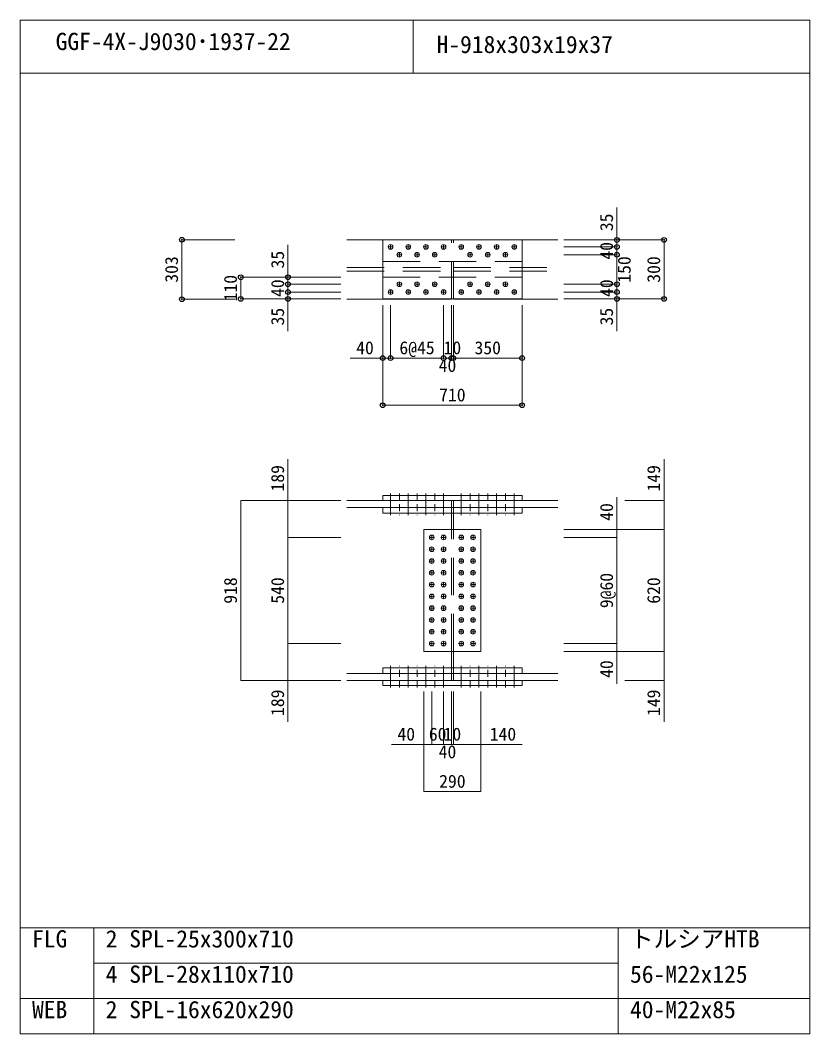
# Model space of a CAD drawing. Units: millimetres, scale not verified. Extents: x -8310 to 8310, y -4800 to 5700.
# Drawn here: x 4290 to 8310, y 540 to 5700 of the extents above; entities that cross this region are included whole.
import ezdxf
from ezdxf.enums import TextEntityAlignment as Align

# ---------------------------------------------------------------- set-up
doc = ezdxf.new("R2010")
doc.units = ezdxf.units.MM
doc.header["$LTSCALE"] = 30
doc.header["$PDMODE"] = 32
doc.header["$PDSIZE"] = 24
doc.linetypes.add('DASHED1', pattern=[1.8, 1.2, -0.6])
doc.linetypes.add('USER2', pattern=[9.525, 6.35, -3.175])
doc.layers.add('0-0', color=7, linetype='Continuous')
doc.layers.add('0-2', color=7, linetype='Continuous')
for name, color, linetype, lineweight in [('0-1', 7, 'Continuous', 18), ('0-5', 7, 'Continuous', 18), ('0-6', 7, 'USER2', 18), ('0-8', 7, 'Continuous', 18), ('0-9', 7, 'Continuous', 18), ('0-A', 7, 'Continuous', 18), ('0-B', 7, 'Continuous', 18)]:
    doc.layers.add(name, color=color, linetype=linetype, lineweight=lineweight)
doc.styles.add('ＭＳ ゴシック', font='')
doc.styles.get('ＭＳ ゴシック').set_extended_font_data('MS Gothic')

msp = doc.modelspace()

# ---------------------------------------------------------------- linework, layer by layer
at = {"layer": '0-0'}
for p in [(5113, 4582.75), (7328, 4581.25), (7568, 4581.25), (7328, 4546.25), (7328, 4506.25), (5413, 4391.25), (5653, 4391.25), (5653, 4356.25), (7328, 4356.25), (5113, 4279.75), (5413, 4281.25), (5653, 4316.25), (5653, 4281.25), (7328, 4316.25), (7328, 4281.25), (7568, 4281.25), (6135.5, 3979.75), (6175.5, 3979.75), (6445.5, 3979.75), (6485.5, 3979.75), (6495.5, 3979.75), (6845.5, 3979.75), (6135.5, 3739.75), (6845.5, 3739.75)]:
    msp.add_point(p, dxfattribs=at)
at = {"layer": '0-1'}
for p, q in [((4290, 540), (4290, 5700)), ((4290, 5700), (8310, 5700)), ((6290, 5430), (6290, 5700)), ((8310, 540), (8310, 5700)), ((4290, 5430), (8310, 5430)), ((4290, 1080), (8310, 1080)), ((4665, 540), (4665, 1080)), ((7335, 540), (7335, 1080)), ((4665, 900), (7335, 900)), ((4290, 720), (8310, 720)), ((4290, 540), (8310, 540))]:
    msp.add_line(p, q, dxfattribs=at)
at = {"layer": '0-5'}
for p, q in [((5953, 4582.75), (6485.5, 4582.75)), ((6135.5, 4581.25), (6845.5, 4581.25)), ((6135.5, 4281.25), (6135.5, 4581.25)), ((6485.5, 4581.25), (6485.5, 4582.75)), ((6495.5, 4581.25), (6495.5, 4582.75)), ((6495.5, 4582.75), (7028, 4582.75)), ((5953, 4279.75), (6485.5, 4279.75)), ((6485.5, 4279.75), (6485.5, 4281.25)), ((6495.5, 4279.75), (6495.5, 4281.25)), ((6495.5, 4279.75), (7028, 4279.75)), ((5953, 3255.75), (6485.5, 3255.75)), ((6135.5, 3280.75), (6845.5, 3280.75)), ((6135.5, 3255.75), (6135.5, 3280.75)), ((6495.5, 3255.75), (7028, 3255.75)), ((6495.5, 3218.75), (6495.5, 3255.75)), ((6135.5, 3218.75), (6845.5, 3218.75)), ((6135.5, 3190.75), (6135.5, 3218.75)), ((6495.5, 3218.75), (7028, 3218.75)), ((6485.5, 3106.75), (6485.5, 3190.75)), ((6495.5, 3106.75), (6495.5, 3190.75)), ((6345.5, 3106.75), (6635.5, 3106.75)), ((6345.5, 2486.75), (6345.5, 3106.75)), ((6485.5, 2402.75), (6485.5, 2486.75)), ((6495.5, 2402.75), (6495.5, 2486.75)), ((5953, 2374.75), (6485.5, 2374.75)), ((6135.5, 2402.75), (6485.5, 2402.75)), ((6135.5, 2374.75), (6135.5, 2402.75)), ((6135.5, 2374.75), (6485.5, 2374.75)), ((6485.5, 2402.75), (6845.5, 2402.75)), ((6485.5, 2374.75), (6845.5, 2374.75)), ((6845.5, 2374.75), (6845.5, 2402.75)), ((6135.5, 2337.75), (6485.5, 2337.75)), ((6135.5, 2312.75), (6135.5, 2337.75)), ((6485.5, 2337.75), (6845.5, 2337.75)), ((6495.5, 2337.75), (7028, 2337.75)), ((6845.5, 2312.75), (6845.5, 2337.75)), ((6135.5, 2312.75), (6485.5, 2312.75)), ((6485.5, 2312.75), (6845.5, 2312.75))]:
    msp.add_line(p, q, dxfattribs=at)
for points in [[(6135.5, 4281.25), (6845.5, 4281.25), (6845.5, 4581.25)], [(5953, 3218.75), (6485.5, 3218.75), (6485.5, 3255.75)], [(6135.5, 3255.75), (6845.5, 3255.75), (6845.5, 3280.75)], [(6135.5, 3190.75), (6845.5, 3190.75), (6845.5, 3218.75)], [(6345.5, 2486.75), (6635.5, 2486.75), (6635.5, 3106.75)], [(5953, 2337.75), (6485.5, 2337.75), (6485.5, 2374.75)], [(6495.5, 2337.75), (6495.5, 2374.75), (7028, 2374.75)]]:
    msp.add_lwpolyline(points, dxfattribs=at)
at = {"layer": '0-6'}
for p, q in [((6135.5, 4581.25), (6845.5, 4581.25)), ((6485.5, 4281.25), (6485.5, 4581.25)), ((6495.5, 4281.25), (6495.5, 4581.25)), ((5953, 4440.75), (6485.5, 4440.75)), ((6135.5, 4471.25), (6845.5, 4471.25)), ((6495.5, 4440.75), (7028, 4440.75)), ((5953, 4421.75), (6485.5, 4421.75)), ((6135.5, 4391.25), (6845.5, 4391.25)), ((6495.5, 4421.75), (7028, 4421.75)), ((6135.5, 4281.25), (6845.5, 4281.25)), ((6485.5, 3190.75), (6485.5, 3218.75)), ((6495.5, 3190.75), (6495.5, 3218.75)), ((6485.5, 2486.75), (6485.5, 3106.75)), ((6495.5, 2486.75), (6495.5, 3106.75)), ((6485.5, 2374.75), (6485.5, 2402.75)), ((6495.5, 2374.75), (6495.5, 2402.75))]:
    msp.add_line(p, q, dxfattribs=at)
at = {"layer": '0-8'}
for p, q in [((6164.5, 4546.25), (6186.5, 4546.25)), ((6175.5, 4535.25), (6175.5, 4557.25)), ((6254.5, 4546.25), (6276.5, 4546.25)), ((6265.5, 4535.25), (6265.5, 4557.25)), ((6344.5, 4546.25), (6366.5, 4546.25)), ((6355.5, 4535.25), (6355.5, 4557.25)), ((6434.5, 4546.25), (6456.5, 4546.25)), ((6445.5, 4535.25), (6445.5, 4557.25)), ((6524.5, 4546.25), (6546.5, 4546.25)), ((6535.5, 4535.25), (6535.5, 4557.25)), ((6614.5, 4546.25), (6636.5, 4546.25)), ((6625.5, 4535.25), (6625.5, 4557.25)), ((6704.5, 4546.25), (6726.5, 4546.25)), ((6715.5, 4535.25), (6715.5, 4557.25)), ((6794.5, 4546.25), (6816.5, 4546.25)), ((6805.5, 4535.25), (6805.5, 4557.25)), ((6209.5, 4506.25), (6231.5, 4506.25)), ((6220.5, 4495.25), (6220.5, 4517.25)), ((6299.5, 4506.25), (6321.5, 4506.25)), ((6310.5, 4495.25), (6310.5, 4517.25)), ((6389.5, 4506.25), (6411.5, 4506.25)), ((6400.5, 4495.25), (6400.5, 4517.25)), ((6569.5, 4506.25), (6591.5, 4506.25)), ((6580.5, 4495.25), (6580.5, 4517.25)), ((6659.5, 4506.25), (6681.5, 4506.25)), ((6670.5, 4495.25), (6670.5, 4517.25)), ((6749.5, 4506.25), (6771.5, 4506.25)), ((6760.5, 4495.25), (6760.5, 4517.25)), ((6209.5, 4356.25), (6231.5, 4356.25)), ((6220.5, 4345.25), (6220.5, 4367.25)), ((6299.5, 4356.25), (6321.5, 4356.25)), ((6310.5, 4345.25), (6310.5, 4367.25)), ((6389.5, 4356.25), (6411.5, 4356.25)), ((6400.5, 4345.25), (6400.5, 4367.25)), ((6569.5, 4356.25), (6591.5, 4356.25)), ((6580.5, 4345.25), (6580.5, 4367.25)), ((6659.5, 4356.25), (6681.5, 4356.25)), ((6670.5, 4345.25), (6670.5, 4367.25)), ((6749.5, 4356.25), (6771.5, 4356.25)), ((6760.5, 4345.25), (6760.5, 4367.25)), ((6164.5, 4316.25), (6186.5, 4316.25)), ((6175.5, 4305.25), (6175.5, 4327.25)), ((6254.5, 4316.25), (6276.5, 4316.25)), ((6265.5, 4305.25), (6265.5, 4327.25)), ((6344.5, 4316.25), (6366.5, 4316.25)), ((6355.5, 4305.25), (6355.5, 4327.25)), ((6434.5, 4316.25), (6456.5, 4316.25)), ((6445.5, 4305.25), (6445.5, 4327.25)), ((6524.5, 4316.25), (6546.5, 4316.25)), ((6535.5, 4305.25), (6535.5, 4327.25)), ((6614.5, 4316.25), (6636.5, 4316.25)), ((6625.5, 4305.25), (6625.5, 4327.25)), ((6704.5, 4316.25), (6726.5, 4316.25)), ((6715.5, 4305.25), (6715.5, 4327.25)), ((6794.5, 4316.25), (6816.5, 4316.25)), ((6805.5, 4305.25), (6805.5, 4327.25)), ((6374.5, 3066.75), (6396.5, 3066.75)), ((6385.5, 3055.75), (6385.5, 3077.75)), ((6434.5, 3066.75), (6456.5, 3066.75)), ((6445.5, 3055.75), (6445.5, 3077.75)), ((6524.5, 3066.75), (6546.5, 3066.75)), ((6535.5, 3055.75), (6535.5, 3077.75)), ((6584.5, 3066.75), (6606.5, 3066.75)), ((6595.5, 3055.75), (6595.5, 3077.75)), ((6374.5, 3006.75), (6396.5, 3006.75)), ((6385.5, 2995.75), (6385.5, 3017.75)), ((6434.5, 3006.75), (6456.5, 3006.75)), ((6445.5, 2995.75), (6445.5, 3017.75)), ((6524.5, 3006.75), (6546.5, 3006.75)), ((6535.5, 2995.75), (6535.5, 3017.75)), ((6584.5, 3006.75), (6606.5, 3006.75)), ((6595.5, 2995.75), (6595.5, 3017.75)), ((6374.5, 2946.75), (6396.5, 2946.75)), ((6385.5, 2935.75), (6385.5, 2957.75)), ((6434.5, 2946.75), (6456.5, 2946.75)), ((6445.5, 2935.75), (6445.5, 2957.75)), ((6524.5, 2946.75), (6546.5, 2946.75)), ((6535.5, 2935.75), (6535.5, 2957.75)), ((6584.5, 2946.75), (6606.5, 2946.75)), ((6595.5, 2935.75), (6595.5, 2957.75)), ((6385.5, 2875.75), (6385.5, 2897.75)), ((6445.5, 2875.75), (6445.5, 2897.75)), ((6535.5, 2875.75), (6535.5, 2897.75)), ((6595.5, 2875.75), (6595.5, 2897.75)), ((6374.5, 2886.75), (6396.5, 2886.75)), ((6434.5, 2886.75), (6456.5, 2886.75)), ((6524.5, 2886.75), (6546.5, 2886.75)), ((6584.5, 2886.75), (6606.5, 2886.75)), ((6374.5, 2826.75), (6396.5, 2826.75)), ((6385.5, 2815.75), (6385.5, 2837.75)), ((6434.5, 2826.75), (6456.5, 2826.75)), ((6445.5, 2815.75), (6445.5, 2837.75)), ((6524.5, 2826.75), (6546.5, 2826.75)), ((6535.5, 2815.75), (6535.5, 2837.75)), ((6584.5, 2826.75), (6606.5, 2826.75)), ((6595.5, 2815.75), (6595.5, 2837.75)), ((6374.5, 2766.75), (6396.5, 2766.75)), ((6385.5, 2755.75), (6385.5, 2777.75)), ((6434.5, 2766.75), (6456.5, 2766.75)), ((6445.5, 2755.75), (6445.5, 2777.75)), ((6524.5, 2766.75), (6546.5, 2766.75)), ((6535.5, 2755.75), (6535.5, 2777.75)), ((6584.5, 2766.75), (6606.5, 2766.75)), ((6595.5, 2755.75), (6595.5, 2777.75)), ((6374.5, 2706.75), (6396.5, 2706.75)), ((6385.5, 2695.75), (6385.5, 2717.75)), ((6434.5, 2706.75), (6456.5, 2706.75)), ((6445.5, 2695.75), (6445.5, 2717.75)), ((6524.5, 2706.75), (6546.5, 2706.75)), ((6535.5, 2695.75), (6535.5, 2717.75)), ((6584.5, 2706.75), (6606.5, 2706.75)), ((6595.5, 2695.75), (6595.5, 2717.75)), ((6374.5, 2646.75), (6396.5, 2646.75)), ((6385.5, 2635.75), (6385.5, 2657.75)), ((6434.5, 2646.75), (6456.5, 2646.75)), ((6445.5, 2635.75), (6445.5, 2657.75)), ((6524.5, 2646.75), (6546.5, 2646.75)), ((6535.5, 2635.75), (6535.5, 2657.75)), ((6584.5, 2646.75), (6606.5, 2646.75)), ((6595.5, 2635.75), (6595.5, 2657.75)), ((6374.5, 2586.75), (6396.5, 2586.75)), ((6385.5, 2575.75), (6385.5, 2597.75)), ((6434.5, 2586.75), (6456.5, 2586.75)), ((6445.5, 2575.75), (6445.5, 2597.75)), ((6524.5, 2586.75), (6546.5, 2586.75)), ((6535.5, 2575.75), (6535.5, 2597.75)), ((6584.5, 2586.75), (6606.5, 2586.75)), ((6595.5, 2575.75), (6595.5, 2597.75)), ((6385.5, 2515.75), (6385.5, 2537.75)), ((6445.5, 2515.75), (6445.5, 2537.75)), ((6535.5, 2515.75), (6535.5, 2537.75)), ((6595.5, 2515.75), (6595.5, 2537.75)), ((6374.5, 2526.75), (6396.5, 2526.75)), ((6434.5, 2526.75), (6456.5, 2526.75)), ((6524.5, 2526.75), (6546.5, 2526.75)), ((6584.5, 2526.75), (6606.5, 2526.75))]:
    msp.add_line(p, q, dxfattribs=at)
at = {"layer": '0-9'}
for p, q in [((6175.5, 3290.75), (6175.5, 3180.75)), ((6265.5, 3290.75), (6265.5, 3180.75)), ((6355.5, 3290.75), (6355.5, 3180.75)), ((6445.5, 3290.75), (6445.5, 3180.75)), ((6535.5, 3290.75), (6535.5, 3180.75)), ((6625.5, 3290.75), (6625.5, 3180.75)), ((6715.5, 3290.75), (6715.5, 3180.75)), ((6805.5, 3290.75), (6805.5, 3180.75)), ((6175.5, 2302.75), (6175.5, 2412.75)), ((6265.5, 2302.75), (6265.5, 2412.75)), ((6355.5, 2302.75), (6355.5, 2412.75)), ((6445.5, 2302.75), (6445.5, 2412.75)), ((6535.5, 2302.75), (6535.5, 2412.75)), ((6625.5, 2302.75), (6625.5, 2412.75)), ((6715.5, 2302.75), (6715.5, 2412.75)), ((6805.5, 2302.75), (6805.5, 2412.75))]:
    msp.add_line(p, q, dxfattribs=at)
at = {"layer": '0-9', "linetype": 'DASHED1'}
for p, q in [((6220.5, 3290.75), (6220.5, 3180.75)), ((6310.5, 3290.75), (6310.5, 3180.75)), ((6400.5, 3290.75), (6400.5, 3180.75)), ((6580.5, 3290.75), (6580.5, 3180.75)), ((6670.5, 3290.75), (6670.5, 3180.75)), ((6760.5, 3290.75), (6760.5, 3180.75)), ((6220.5, 2302.75), (6220.5, 2412.75)), ((6310.5, 2302.75), (6310.5, 2412.75)), ((6400.5, 2302.75), (6400.5, 2412.75)), ((6580.5, 2302.75), (6580.5, 2412.75)), ((6670.5, 2302.75), (6670.5, 2412.75)), ((6760.5, 2302.75), (6760.5, 2412.75))]:
    msp.add_line(p, q, dxfattribs=at)
at = {"layer": '0-A'}
for p, q in [((5383, 4582.75), (5113, 4582.75)), ((7058, 4581.25), (7328, 4581.25)), ((7058, 4581.25), (7568, 4581.25)), ((7058, 4546.25), (7328, 4546.25)), ((7058, 4506.25), (7328, 4506.25)), ((5923, 4391.25), (5413, 4391.25)), ((5923, 4391.25), (5653, 4391.25)), ((5923, 4356.25), (5653, 4356.25)), ((7058, 4356.25), (7328, 4356.25)), ((5923, 4316.25), (5653, 4316.25)), ((5653, 4116.25), (5653, 4316.25)), ((7058, 4316.25), (7328, 4316.25)), ((7328, 4116.25), (7328, 4316.25)), ((5923, 4281.25), (5653, 4281.25)), ((6135.5, 4249.75), (6135.5, 3979.75)), ((6135.5, 4249.75), (6135.5, 3739.75)), ((6175.5, 4249.75), (6175.5, 3979.75)), ((6175.5, 4249.75), (6175.5, 3979.75)), ((6445.5, 4249.75), (6445.5, 3979.75)), ((6445.5, 4249.75), (6445.5, 3979.75)), ((6485.5, 4249.75), (6485.5, 3979.75)), ((6485.5, 4249.75), (6485.5, 3979.75)), ((6495.5, 4249.75), (6495.5, 3979.75)), ((6495.5, 4249.75), (6495.5, 3979.75)), ((6845.5, 4249.75), (6845.5, 3979.75)), ((6845.5, 4249.75), (6845.5, 3739.75)), ((7058, 4281.25), (7328, 4281.25)), ((5970.5, 3979.75), (6175.5, 3979.75)), ((6175.5, 3979.75), (6445.5, 3979.75)), ((6445.5, 3979.75), (6485.5, 3979.75)), ((6485.5, 3979.75), (6495.5, 3979.75)), ((6495.5, 3979.75), (6845.5, 3979.75)), ((6135.5, 3739.75), (6845.5, 3739.75)), ((5923, 3255.75), (5413, 3255.75)), ((5923, 3255.75), (5653, 3255.75)), ((7368, 3255.75), (7568, 3255.75)), ((7058, 3106.75), (7328, 3106.75)), ((7058, 3106.75), (7568, 3106.75)), ((5923, 3066.75), (5653, 3066.75)), ((7058, 3066.75), (7328, 3066.75)), ((5923, 2526.75), (5653, 2526.75)), ((5653, 2127.75), (5653, 2526.75)), ((7058, 2526.75), (7328, 2526.75)), ((7058, 2486.75), (7328, 2486.75)), ((7058, 2486.75), (7568, 2486.75)), ((7328, 2321.75), (7328, 2526.75)), ((7568, 2127.75), (7568, 2486.75)), ((5923, 2337.75), (5653, 2337.75)), ((7368, 2337.75), (7568, 2337.75)), ((6345.5, 2282.75), (6345.5, 2012.75)), ((6345.5, 2282.75), (6345.5, 1772.75)), ((6385.5, 2282.75), (6385.5, 2012.75)), ((6385.5, 2282.75), (6385.5, 2012.75)), ((6445.5, 2282.75), (6445.5, 2012.75)), ((6445.5, 2282.75), (6445.5, 2012.75)), ((6485.5, 2282.75), (6485.5, 2012.75)), ((6485.5, 2282.75), (6485.5, 2012.75)), ((6495.5, 2282.75), (6495.5, 2012.75)), ((6495.5, 2282.75), (6495.5, 2012.75)), ((6635.5, 2282.75), (6635.5, 2012.75)), ((6635.5, 2282.75), (6635.5, 1772.75)), ((6180.5, 2012.75), (6385.5, 2012.75)), ((6385.5, 2012.75), (6445.5, 2012.75)), ((6445.5, 2012.75), (6485.5, 2012.75)), ((6485.5, 2012.75), (6495.5, 2012.75)), ((6495.5, 2012.75), (6845.5, 2012.75)), ((6345.5, 1772.75), (6635.5, 1772.75))]:
    msp.add_line(p, q, dxfattribs=at)
for points in [[(7058, 4546.25), (7328, 4546.25), (7328, 4746.25)], [(5383, 4279.75), (5113, 4279.75), (5113, 4582.75)], [(5923, 4356.25), (5653, 4356.25), (5653, 4556.25)], [(7058, 4281.25), (7568, 4281.25), (7568, 4581.25)], [(7058, 4506.25), (7328, 4506.25), (7328, 4546.25)], [(7058, 4356.25), (7328, 4356.25), (7328, 4506.25)], [(5923, 4281.25), (5413, 4281.25), (5413, 4391.25)], [(5923, 4316.25), (5653, 4316.25), (5653, 4356.25)], [(7058, 4316.25), (7328, 4316.25), (7328, 4356.25)], [(5923, 3066.75), (5653, 3066.75), (5653, 3465.75)], [(7058, 3106.75), (7568, 3106.75), (7568, 3465.75)], [(5923, 2337.75), (5413, 2337.75), (5413, 3255.75)], [(7058, 3066.75), (7328, 3066.75), (7328, 3271.75)], [(7058, 2486.75), (7568, 2486.75), (7568, 3106.75)], [(5923, 2526.75), (5653, 2526.75), (5653, 3066.75)], [(7058, 2526.75), (7328, 2526.75), (7328, 3066.75)]]:
    msp.add_lwpolyline(points, dxfattribs=at)
at = {"layer": '0-B'}
for centre in [(6175.5, 4546.25), (6265.5, 4546.25), (6355.5, 4546.25), (6445.5, 4546.25), (6535.5, 4546.25), (6625.5, 4546.25), (6715.5, 4546.25), (6805.5, 4546.25), (6220.5, 4506.25), (6310.5, 4506.25), (6400.5, 4506.25), (6580.5, 4506.25), (6670.5, 4506.25), (6760.5, 4506.25), (6220.5, 4356.25), (6310.5, 4356.25), (6400.5, 4356.25), (6580.5, 4356.25), (6670.5, 4356.25), (6760.5, 4356.25), (6175.5, 4316.25), (6265.5, 4316.25), (6355.5, 4316.25), (6445.5, 4316.25), (6535.5, 4316.25), (6625.5, 4316.25), (6715.5, 4316.25), (6805.5, 4316.25), (6385.5, 3066.75), (6445.5, 3066.75), (6535.5, 3066.75), (6595.5, 3066.75), (6385.5, 3006.75), (6445.5, 3006.75), (6535.5, 3006.75), (6595.5, 3006.75), (6385.5, 2946.75), (6445.5, 2946.75), (6535.5, 2946.75), (6595.5, 2946.75), (6385.5, 2886.75), (6445.5, 2886.75), (6535.5, 2886.75), (6595.5, 2886.75), (6385.5, 2826.75), (6445.5, 2826.75), (6535.5, 2826.75), (6595.5, 2826.75), (6385.5, 2766.75), (6445.5, 2766.75), (6535.5, 2766.75), (6595.5, 2766.75), (6385.5, 2706.75), (6445.5, 2706.75), (6535.5, 2706.75), (6595.5, 2706.75), (6385.5, 2646.75), (6445.5, 2646.75), (6535.5, 2646.75), (6595.5, 2646.75), (6385.5, 2586.75), (6445.5, 2586.75), (6535.5, 2586.75), (6595.5, 2586.75), (6385.5, 2526.75), (6445.5, 2526.75), (6535.5, 2526.75), (6595.5, 2526.75)]:
    msp.add_circle(centre, 12, dxfattribs=at)

# ---------------------------------------------------------------- texts
at = {"layer": '0-2', "style": 'ＭＳ ゴシック'}
for s, p in [('GGF-4X-J9030･1937-22', (4470, 5521.8)), ('H-918x303x19x37', (6410, 5506.8)), ('FLG', (4350, 952.8)), ('2', (4725, 952.8)), ('SPL-25x300x710', (4845, 952.8)), ('トルシアHTB', (7395, 952.8)), ('4', (4725, 772.8)), ('SPL-28x110x710', (4845, 772.8)), ('56-M22x125', (7395, 772.8)), ('WEB', (4350, 592.8)), ('2', (4725, 592.8)), ('SPL-16x620x290', (4845, 592.8)), ('40-M22x85', (7395, 592.8))]:
    msp.add_text(s, height=87.98, dxfattribs=at).set_placement(p, align=Align.BOTTOM_LEFT)
at = {"layer": '0-A', "style": 'ＭＳ ゴシック'}
for s, p in [('35', (7328, 4626.25)), ('40', (7328, 4481.25)), ('303', (5113, 4363.75)), ('35', (5653, 4436.25)), ('150', (7418, 4363.75)), ('300', (7568, 4363.75)), ('110', (5413, 4268.75)), ('40', (5653, 4291.25)), ('40', (7328, 4291.25)), ('35', (5653, 4146.25)), ('35', (7328, 4146.25)), ('189', (5653, 3300.75)), ('149', (7568, 3300.75)), ('40', (7328, 3151.75)), ('918', (5413, 2729.25)), ('540', (5653, 2729.25)), ('9@60', (7328, 2706.75)), ('620', (7568, 2729.25)), ('40', (7328, 2351.75)), ('189', (5653, 2157.75)), ('149', (7568, 2157.75))]:
    msp.add_text(s, height=65.98, rotation=90, dxfattribs=at).set_placement(p, align=Align.BOTTOM_LEFT)
for s, p in [('40', (6000.5, 3979.75)), ('6@45', (6220.5, 3979.75)), ('10', (6445.5, 3979.75)), ('350', (6603, 3979.75)), ('40', (6420.5, 3889.75)), ('710', (6423, 3739.75)), ('40', (6210.5, 2012.75)), ('60', (6370.5, 2012.75)), ('10', (6445.5, 2012.75)), ('140', (6680.5, 2012.75)), ('40', (6420.5, 1922.75)), ('290', (6423, 1772.75))]:
    msp.add_text(s, height=65.98, dxfattribs=at).set_placement(p, align=Align.BOTTOM_LEFT)

doc.saveas('drawing.dxf')
